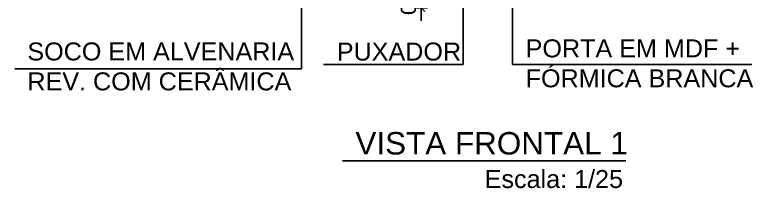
# Model space of a CAD drawing. Extents: x -36 to 357, y 137 to 237.
# Drawn here: x 41.34 to 43.309, y 151.293 to 151.757 of the extents above; entities that cross this region are included whole.
import ezdxf

# ---------------------------------------------------------------- set-up
doc = ezdxf.new("R2010")
doc.units = 0
doc.header["$LTSCALE"] = 0.01
doc.layers.get('0').update_dxf_attribs({"linetype": 'CONTINUOUS'})
doc.layers.get('DEFPOINTS').update_dxf_attribs({"linetype": 'CONTINUOUS'})
for name, color, linetype in [('A-SOLEIRA', 1, 'CONTINUOUS'), ('ARQ-CTA-1_025', 1, 'CONTINUOUS'), ('ARQ-SMB-1_025', 1, 'CONTINUOUS'), ('ARQ-TXT-1_025', 2, 'CONTINUOUS')]:
    doc.layers.add(name, color=color, linetype=linetype)
doc.styles.add('ESC-50-A20', font='arial.ttf', dxfattribs={"height": 0.1})
doc.styles.add('FNDE Texto Cota 0025', font='verdana.ttf', dxfattribs={"height": 0.04})
doc.dimstyles.new('FNDE 1-0025', dxfattribs={"dimscale": 5, "dimtxt": 0.04, "dimasz": 0.0035, "dimexe": 0.15, "dimexo": 0.15, "dimgap": 0.0025, "dimtad": 1, "dimzin": 1, "dimdsep": 46, "dimtxsty": 'FNDE Texto Cota 0025', "dimblk": 'tic', "dimcen": 0.015, "dimdle": 0.15, "dimse1": 1, "dimse2": 1, "dimclrd": 251, "dimclre": 251, "dimclrt": 256, "dimaunit": 1, "dimadec": 3, "dimazin": 0, "dimtfac": 1, "dimtix": 1, "dimtmove": 2, "dimatfit": 3, "dimfxl": 0.15, "dimtvp": 1, "dimtolj": 1, "dimtzin": 0, "dimarcsym": 0})

# ---------------------------------------------------------------- blocks, each defined once
blk = doc.blocks.new('tic')
at = {"color": 251}
for p, q in [((-1, 0), (1, 0)), ((0, -1), (0, 1))]:
    blk.add_line(p, q, dxfattribs=at)
blk.add_line((-0.6, -0.6), (0.6, 0.6))
blk = doc.blocks.new('*D450')
at = {"layer": 'ARQ-CTA-1_025', "color": 251, "lineweight": -2}
for p, q in [((42.4231, 151.8733), (42.4231, 151.8908)), ((42.4231, 151.7758), (42.4231, 151.8558)), ((42.4231, 151.7583), (42.4231, 151.7408))]:
    blk.add_line(p, q, dxfattribs=at)
at = {"layer": 'DEFPOINTS', "color": 0}
for p in [(42.4231, 151.8558), (42.4581, 151.8558, -2), (42.4581, 151.7758, -2)]:
    blk.add_point(p, dxfattribs=at)
at = {"layer": 'ARQ-CTA-1_025', "color": 251, "lineweight": -2, "xscale": 0.0175, "yscale": 0.0175, "zscale": 0.0175}
for p, rotation in [((42.4231, 151.8558), 270), ((42.4231, 151.7758), 90)]:
    blk.add_blockref('tic', p, dxfattribs=dict(at, rotation=rotation))
at = {"layer": 'ARQ-CTA-1_025', "insert": (42.3897, 151.8158), "char_height": 0.04, "attachment_point": 5, "rotation": 90, "style": 'FNDE Texto Cota 0025'}
blk.add_mtext('\\A1;0.08', dxfattribs=at)

msp = doc.modelspace()

# ---------------------------------------------------------------- linework, layer by layer
at = {"layer": 'A-SOLEIRA'}
msp.add_line((42.214, 151.3665), (42.9696, 151.3665), dxfattribs=at)

# ---------------------------------------------------------------- texts
at = {"layer": 'ARQ-TXT-1_025', "char_height": 0.048, "attachment_point": 1, "style": 'ESC-50-A20'}
for s, insert, width in [('PORTA EM MDF + \\PFÓRMICA BRANCA', (42.7022, 151.691, 0.9623), 0.686324), ('SOCO EM ALVENARIA \\PREV. COM CERÂMICA', (41.3732, 151.6828), 8.528178), ('PUXADOR', (42.1985, 151.6825), 0.388382)]:
    msp.add_mtext(s, dxfattribs=dict(at, insert=insert, width=width))
at = {"layer": 'ARQ-TXT-1_025', "color": 3, "attachment_point": 7, "style": 'ESC-50-A20'}
for s, insert, char_height, width in [('\\pi0.095962;VISTA FRONTAL 1', (42.1522, 151.3825, -0.9815), 0.06, 0.806794), ('\\pi0.22439;Escala: 1/25', (42.3686, 151.2931, 0.8006), 0.048, 0.585435)]:
    msp.add_mtext(s, dxfattribs=dict(at, insert=insert, char_height=char_height, width=width))

# ---------------------------------------------------------------- dimensions: what is measured, and where the dimension line sits
at = {"layer": 'ARQ-CTA-1_025'}
dim = msp.add_linear_dim(base=(42.4231, 151.8558), p1=(42.4581, 151.7758, -2), p2=(42.4581, 151.8558, -2), angle=90, dimstyle='FNDE 1-0025', dxfattribs=at)
dim.commit()
dim.dimension.update_dxf_attribs({"geometry": '*D450', "text_midpoint": (42.3897, 151.8158)})

# ---------------------------------------------------------------- leaders
at = {"layer": 'ARQ-SMB-1_025', "ltscale": 10}
for points in [[(42.5352, 152.5485), (42.5352, 151.6242), (42.1631, 151.6242)], [(42.667, 152.0742), (42.667, 151.6242), (43.3052, 151.6242)], [(42.1041, 151.819), (42.1041, 151.6126), (41.3395, 151.6126)]]:
    msp.add_leader(points, dimstyle='FNDE 1-0025', override={"dimlfac": 100, "dimclrd": 252, "dimclre": 252}, dxfattribs=at)

doc.saveas('drawing.dxf')
